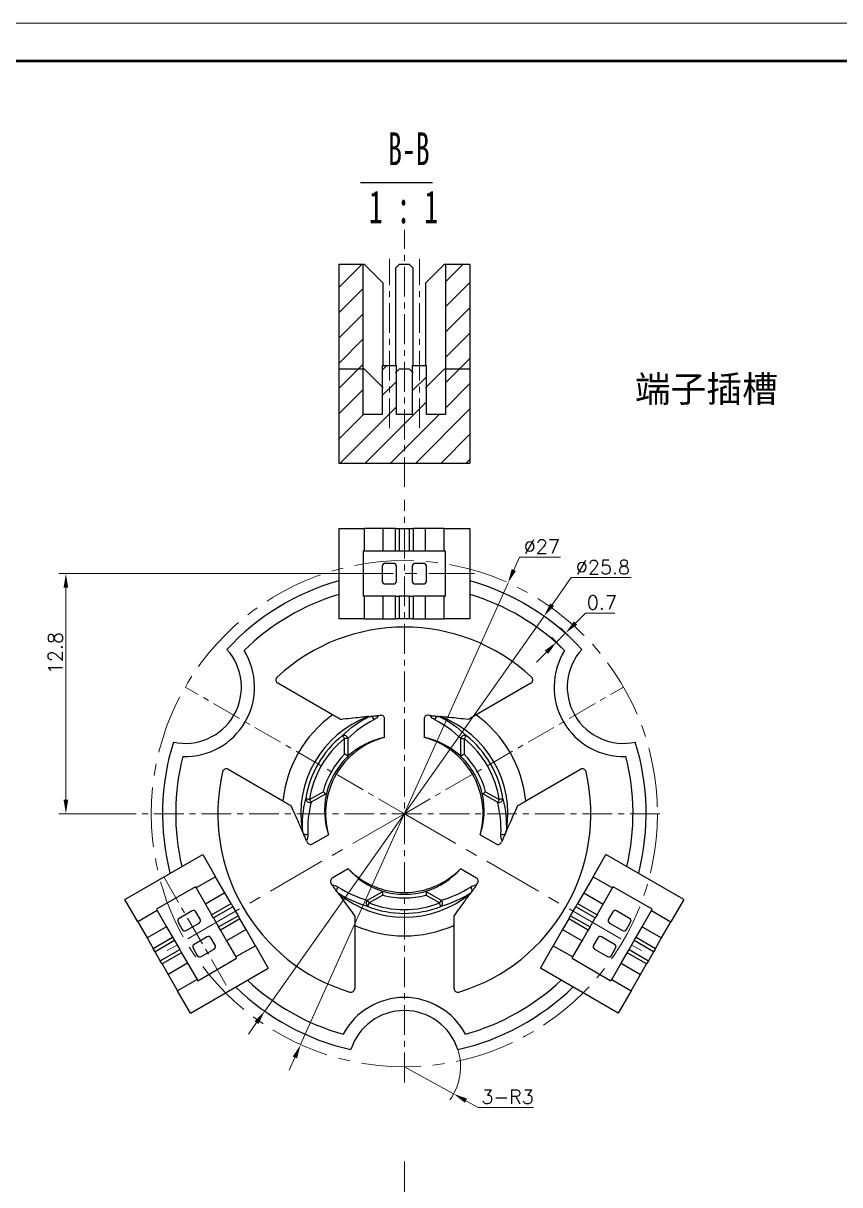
# Model space of a CAD drawing. Header units: millimetres. Extents: x 2517 to 6633, y 792 to 3241.
# Drawn here: x 3677.8 to 3721.4, y 1194 to 1255.9 of the extents above; entities that cross this region are included whole.
import ezdxf

# ---------------------------------------------------------------- set-up
doc = ezdxf.new("R2010")
doc.units = ezdxf.units.MM
doc.linetypes.add('CENTER', pattern=[50.8, 31.75, -6.35, 6.35, -6.35])
for name, color, linetype, lineweight in [('中心线', 1, 'CENTER', 9), ('填充', 3, 'Continuous', 9), ('实线', 7, 'Continuous', 25), ('尺寸标注', 2, 'Continuous', 9), ('引导线', 6, 'Continuous', 9), ('粗实线', 9, 'Continuous', 50)]:
    doc.layers.add(name, color=color, linetype=linetype, lineweight=lineweight)
doc.layers.add('图框', color=7, linetype='Continuous')
doc.styles.add('SLDTEXTSTYLE5', font='TXT', dxfattribs={"width": 0.62})
doc.styles.add('SLDTEXTSTYLE6', font='TXT', dxfattribs={"width": 0.62})
doc.styles.add('st', font='txt.shx')
doc.styles.get("Standard").update_dxf_attribs({"font": 'simfang.ttf'})
doc.dimstyles.new('st0.3', dxfattribs={"dimscale": 0.3, "dimtxt": 2.5, "dimasz": 2.5, "dimexe": 1.25, "dimexo": 0, "dimtad": 1, "dimtoh": 1, "dimdec": 3, "dimdsep": 46, "dimtxsty": 'st', "dimcen": 0, "dimclrd": 256, "dimclre": 256, "dimclrt": 256, "dimadec": 4, "dimazin": 2, "dimtfac": 1, "dimtdec": 3, "dimtmove": 0, "dimatfit": 1, "dimfxl": 0, "dimlwd": -1, "dimlwe": -1, "dimarcsym": 0})

# ---------------------------------------------------------------- blocks, each defined once
blk = doc.blocks.new('*D217')
at = {"layer": 'Defpoints', "color": 0, "ltscale": 0.1, "transparency": 16777216}
for p in [(3698.161, 1200.273), (3700.792, 1198.83)]:
    blk.add_point(p, dxfattribs=at)
at = {"layer": '尺寸标注', "ltscale": 0.1, "transparency": 16777216}
for p, q in [((3698.161, 1200.273), (3700.792, 1198.83)), ((3701.449, 1198.469), (3702.107, 1198.109)), ((3702.107, 1198.109), (3705.044, 1198.109))]:
    blk.add_line(p, q, dxfattribs=at)
blk.add_arc((3698.161, 1200.273), 3, 324.08818, 17.85846, dxfattribs=at)
blk.add_solid([(3701.509, 1198.579), (3701.389, 1198.36), (3700.792, 1198.83)], dxfattribs=at)
at = {"layer": '尺寸标注', "ltscale": 0.1, "transparency": 16777216, "insert": (3703.669, 1198.671), "char_height": 0.75, "attachment_point": 5, "style": 'st'}
blk.add_mtext('3-R3', dxfattribs=at)
blk = doc.blocks.new('SW_NOTE_1')
at = {"layer": '图框', "color": 0}
blk.add_line((-1.23, -0.86), (6.45, -0.86), dxfattribs=at)
at = {"layer": '图框', "color": 0, "char_height": 3.5, "attachment_point": 2}
for s, insert, style in [('B-B', (3.94, 4.51), 'SLDTEXTSTYLE5'), ('1 : 1', (3.37, -1.7), 'SLDTEXTSTYLE6')]:
    blk.add_mtext(s, dxfattribs=dict(at, insert=insert, style=style))
blk = doc.blocks.new('*D221')
at = {"layer": 'Defpoints', "color": 0, "ltscale": 0.1, "transparency": 16777216}
for p in [(3705.613, 1224.303), (3690.71, 1203.243)]:
    blk.add_point(p, dxfattribs=at)
at = {"layer": '尺寸标注', "ltscale": 0.1, "transparency": 16777216}
for p, q in [((3706.046, 1224.916), (3707.07, 1226.362)), ((3707.07, 1226.362), (3710.257, 1226.362)), ((3690.71, 1203.243), (3705.613, 1224.303)), ((3690.277, 1202.63), (3689.844, 1202.018))]:
    blk.add_line(p, q, dxfattribs=at)
for points in [[(3705.944, 1224.988), (3706.148, 1224.843), (3705.613, 1224.303)], [(3690.175, 1202.703), (3690.379, 1202.558), (3690.71, 1203.243)]]:
    blk.add_solid(points, dxfattribs=at)
at = {"layer": '尺寸标注', "ltscale": 0.1, "transparency": 16777216, "insert": (3708.757, 1226.925), "char_height": 0.75, "attachment_point": 5, "style": 'st'}
blk.add_mtext('∅25.8', dxfattribs=at)
blk = doc.blocks.new('*D227')
at = {"layer": 'Defpoints', "color": 0, "ltscale": 0.1, "transparency": 16777216}
for p in [(3694.391, 1226.573), (3680.104, 1213.773), (3682.747, 1213.773)]:
    blk.add_point(p, dxfattribs=at)
at = {"layer": '尺寸标注', "ltscale": 0.1, "transparency": 16777216}
for p, q in [((3694.391, 1226.573), (3679.729, 1226.573)), ((3680.104, 1225.823), (3680.104, 1214.523)), ((3682.747, 1213.773), (3679.729, 1213.773))]:
    blk.add_line(p, q, dxfattribs=at)
for points in [[(3679.979, 1225.823), (3680.229, 1225.823), (3680.104, 1226.573)], [(3679.979, 1214.523), (3680.229, 1214.523), (3680.104, 1213.773)]]:
    blk.add_solid(points, dxfattribs=at)
at = {"layer": '尺寸标注', "ltscale": 0.1, "transparency": 16777216, "insert": (3679.542, 1222.336), "char_height": 0.75, "attachment_point": 5, "rotation": 90, "style": 'st'}
blk.add_mtext('12.8', dxfattribs=at)
blk = doc.blocks.new('*D247')
at = {"layer": 'Defpoints', "color": 0, "ltscale": 0.1, "transparency": 16777216}
for p in [(3703.693, 1226.088), (3692.629, 1201.458)]:
    blk.add_point(p, dxfattribs=at)
at = {"layer": '尺寸标注', "ltscale": 0.1, "transparency": 16777216}
for p, q in [((3704.001, 1226.772), (3704.308, 1227.456)), ((3704.308, 1227.456), (3706.496, 1227.456)), ((3692.629, 1201.458), (3703.693, 1226.088)), ((3692.322, 1200.774), (3692.015, 1200.09))]:
    blk.add_line(p, q, dxfattribs=at)
for points in [[(3703.887, 1226.823), (3704.115, 1226.72), (3703.693, 1226.088)], [(3692.208, 1200.826), (3692.436, 1200.723), (3692.629, 1201.458)]]:
    blk.add_solid(points, dxfattribs=at)
at = {"layer": '尺寸标注', "ltscale": 0.1, "transparency": 16777216, "insert": (3705.496, 1228.018), "char_height": 0.75, "attachment_point": 5, "style": 'st'}
blk.add_mtext('∅27', dxfattribs=at)
blk = doc.blocks.new('*D251')
at = {"layer": 'Defpoints', "color": 0, "ltscale": 0.1, "transparency": 16777216}
for p in [(3706.766, 1223.411), (3707.206, 1222.972), (3706.711, 1222.477)]:
    blk.add_point(p, dxfattribs=at)
at = {"layer": '尺寸标注', "ltscale": 0.1, "transparency": 16777216}
for p, q in [((3707.297, 1223.941), (3707.827, 1224.472)), ((3707.827, 1224.472), (3709.389, 1224.472)), ((3706.271, 1222.916), (3706.766, 1223.411)), ((3707.206, 1222.972), (3706.501, 1223.676)), ((3706.711, 1222.477), (3706.006, 1223.181)), ((3705.741, 1222.386), (3705.211, 1221.855))]:
    blk.add_line(p, q, dxfattribs=at)
for points in [[(3707.208, 1224.03), (3707.385, 1223.853), (3706.766, 1223.411)], [(3705.653, 1222.474), (3705.829, 1222.297), (3706.271, 1222.916)]]:
    blk.add_solid(points, dxfattribs=at)
at = {"layer": '尺寸标注', "ltscale": 0.1, "transparency": 16777216, "insert": (3708.702, 1225.034), "char_height": 0.75, "attachment_point": 5, "style": 'st'}
blk.add_mtext('0.7', dxfattribs=at)

msp = doc.modelspace()

# ---------------------------------------------------------------- hatches: boundary and pattern name
at = {"layer": '填充'}
h = msp.add_hatch(dxfattribs=at)
h.set_pattern_fill('ANSI31', color=256, scale=0.3, style=0)
h.set_pattern_definition([(45, (0, -64.5326), (-0.6735192, 0.6735192), [])])
h.paths.add_polyline_path([(3695.9614, 1243.0679), (3694.6614, 1243.0679), (3694.6614, 1232.4679), (3701.6614, 1232.4679), (3701.6614, 1243.0679), (3700.3614, 1243.0679), (3700.3614, 1235.0679), (3699.3364, 1235.0679), (3699.3364, 1237.6679), (3698.5864, 1237.6679), (3698.5864, 1235.0679), (3697.7364, 1235.0679), (3697.7364, 1237.6679), (3696.9864, 1237.6679), (3696.9864, 1235.0679), (3695.9614, 1235.0679)], flags=0)

# ---------------------------------------------------------------- linework, layer by layer
at = {"color": 7, "linetype": 'Continuous', "lineweight": 25}
for p, q in [((3694.6614, 1243.0679), (3694.6614, 1232.4679)), ((3695.9614, 1243.0679), (3694.6614, 1243.0679)), ((3695.9614, 1235.0679), (3695.9614, 1243.0679)), ((3696.0364, 1243.0679), (3695.9614, 1243.0679)), ((3697.0364, 1242.0679), (3696.0364, 1243.0679)), ((3697.8864, 1243.0679), (3697.6864, 1242.8679)), ((3697.6864, 1242.8679), (3697.6864, 1237.6679)), ((3698.4364, 1243.0679), (3697.8864, 1243.0679)), ((3698.6364, 1242.8679), (3698.4364, 1243.0679)), ((3698.6364, 1237.6679), (3698.6364, 1242.8679)), ((3700.2864, 1243.0679), (3699.2864, 1242.0679)), ((3700.3614, 1243.0679), (3700.2864, 1243.0679)), ((3700.3614, 1243.0679), (3700.3614, 1235.0679)), ((3701.6614, 1243.0679), (3700.3614, 1243.0679)), ((3701.6614, 1243.0679), (3701.6614, 1232.4679)), ((3697.0364, 1237.6679), (3697.0364, 1242.0679)), ((3699.2864, 1242.0679), (3699.2864, 1237.6679)), ((3696.9864, 1237.6679), (3696.9864, 1235.0679)), ((3696.9864, 1237.6679), (3697.7364, 1237.6679)), ((3697.7364, 1235.0679), (3697.7364, 1237.6679)), ((3698.5864, 1237.6679), (3698.5864, 1235.0679)), ((3698.5864, 1237.6679), (3699.3364, 1237.6679)), ((3699.3364, 1235.0679), (3699.3364, 1237.6679)), ((3695.9614, 1237.4816), (3694.6614, 1237.4816)), ((3696.0364, 1237.4816), (3695.9614, 1237.4816)), ((3697.0364, 1236.4816), (3696.0364, 1237.4816)), ((3697.8864, 1237.4816), (3697.6864, 1237.2816)), ((3698.4364, 1237.4816), (3697.8864, 1237.4816)), ((3698.6364, 1237.2816), (3698.4364, 1237.4816)), ((3700.2864, 1237.4816), (3699.2864, 1236.4816)), ((3700.3614, 1237.4816), (3700.2864, 1237.4816)), ((3701.6614, 1237.4816), (3700.3614, 1237.4816)), ((3696.9864, 1235.0679), (3695.9614, 1235.0679)), ((3698.5864, 1235.0679), (3697.7364, 1235.0679)), ((3700.3614, 1235.0679), (3699.3364, 1235.0679)), ((3694.6614, 1232.4679), (3701.6614, 1232.4679)), ((3694.6614, 1228.973), (3694.6614, 1224.173)), ((3694.6614, 1228.973), (3696.0364, 1228.973)), ((3696.0364, 1227.773), (3696.0364, 1228.973)), ((3697.0364, 1228.973), (3696.0364, 1228.973)), ((3697.0364, 1227.773), (3697.0364, 1228.973)), ((3697.6864, 1228.973), (3697.0364, 1228.973)), ((3697.6864, 1227.773), (3697.6864, 1228.973)), ((3697.6864, 1228.973), (3697.8864, 1228.973)), ((3697.8864, 1228.973), (3697.8864, 1227.773)), ((3697.8864, 1228.973), (3698.4364, 1228.973)), ((3698.4364, 1227.773), (3698.4364, 1228.973)), ((3698.4364, 1228.973), (3698.6364, 1228.973)), ((3698.6364, 1228.973), (3698.6364, 1227.773)), ((3699.2864, 1228.973), (3698.6364, 1228.973)), ((3699.2864, 1227.773), (3699.2864, 1228.973)), ((3700.2864, 1228.973), (3699.2864, 1228.973)), ((3700.2864, 1227.773), (3700.2864, 1228.973)), ((3700.2864, 1228.973), (3701.6614, 1228.973)), ((3701.6614, 1228.973), (3701.6614, 1224.173)), ((3695.9614, 1227.773), (3695.9614, 1225.373)), ((3696.0364, 1227.773), (3695.9614, 1227.773)), ((3697.0364, 1227.773), (3696.0364, 1227.773)), ((3697.6864, 1227.773), (3697.0364, 1227.773)), ((3697.8864, 1227.773), (3697.6864, 1227.773)), ((3698.4364, 1227.773), (3697.8864, 1227.773)), ((3698.6364, 1227.773), (3698.4364, 1227.773)), ((3699.2864, 1227.773), (3698.6364, 1227.773)), ((3700.2864, 1227.773), (3699.2864, 1227.773)), ((3700.3614, 1227.773), (3700.2864, 1227.773)), ((3700.3614, 1225.373), (3700.3614, 1227.773)), ((3697.5864, 1227.123), (3697.1364, 1227.123)), ((3699.1864, 1227.123), (3698.7364, 1227.123)), ((3696.9864, 1226.973), (3696.9864, 1226.173)), ((3697.7364, 1226.173), (3697.7364, 1226.973)), ((3698.5864, 1226.973), (3698.5864, 1226.173)), ((3699.3364, 1226.173), (3699.3364, 1226.973)), ((3697.1364, 1226.023), (3697.5864, 1226.023)), ((3698.7364, 1226.023), (3699.1864, 1226.023)), ((3696.0364, 1225.373), (3695.9614, 1225.373)), ((3696.0364, 1224.173), (3696.0364, 1225.373)), ((3697.0364, 1225.373), (3696.0364, 1225.373)), ((3697.0364, 1224.173), (3697.0364, 1225.373)), ((3697.6864, 1225.373), (3697.0364, 1225.373)), ((3697.6864, 1224.173), (3697.6864, 1225.373)), ((3697.6864, 1225.373), (3697.8864, 1225.373)), ((3697.8864, 1225.373), (3697.8864, 1224.173)), ((3698.4364, 1225.373), (3697.8864, 1225.373)), ((3698.4364, 1224.173), (3698.4364, 1225.373)), ((3698.4364, 1225.373), (3698.6364, 1225.373)), ((3698.6364, 1225.373), (3698.6364, 1224.173)), ((3699.2864, 1225.373), (3698.6364, 1225.373)), ((3699.2864, 1224.173), (3699.2864, 1225.373)), ((3700.2864, 1225.373), (3699.2864, 1225.373)), ((3700.2864, 1224.173), (3700.2864, 1225.373)), ((3700.3614, 1225.373), (3700.2864, 1225.373)), ((3696.0364, 1224.173), (3694.6614, 1224.173)), ((3696.0364, 1224.173), (3697.0364, 1224.173)), ((3697.0364, 1224.173), (3697.6864, 1224.173)), ((3697.8864, 1224.173), (3697.6864, 1224.173)), ((3698.4364, 1224.173), (3697.8864, 1224.173)), ((3698.6364, 1224.173), (3698.4364, 1224.173)), ((3698.6364, 1224.173), (3699.2864, 1224.173)), ((3699.2864, 1224.173), (3700.2864, 1224.173)), ((3701.6614, 1224.173), (3700.2864, 1224.173)), ((3694.3293, 1219.0454), (3691.4115, 1220.73)), ((3704.9114, 1220.73), (3701.9936, 1219.0454)), ((3696.8004, 1219.0102), (3696.8905, 1219.0197)), ((3699.5224, 1219.0102), (3699.4323, 1219.0197)), ((3697.1114, 1217.8396), (3697.1114, 1218.8208)), ((3699.2114, 1218.8208), (3699.2114, 1217.8396)), ((3694.9752, 1216.9428), (3694.9752, 1217.7762)), ((3695.1485, 1217.7762), (3694.9752, 1217.7762)), ((3695.1485, 1217.7762), (3695.1485, 1216.8705)), ((3701.1744, 1217.7762), (3701.3476, 1217.7762)), ((3701.1744, 1216.8705), (3701.1744, 1217.7762)), ((3701.3476, 1217.7762), (3701.3476, 1216.9428)), ((3688.7615, 1216.1401), (3691.6793, 1214.4555)), ((3704.6436, 1214.4555), (3707.5614, 1216.1401)), ((3693.1014, 1214.5307), (3693.8232, 1214.9474)), ((3693.9725, 1214.8336), (3693.1881, 1214.3807)), ((3703.1348, 1214.3807), (3702.3504, 1214.8336)), ((3702.4996, 1214.9474), (3703.2214, 1214.5307)), ((3692.9454, 1212.333), (3692.9822, 1212.2503)), ((3693.2649, 1212.1584), (3694.1146, 1212.649)), ((3702.2082, 1212.649), (3703.058, 1212.1584)), ((3703.3775, 1212.333), (3703.3407, 1212.2503)), ((3683.2479, 1209.2041), (3687.4048, 1211.6041)), ((3687.4048, 1211.6041), (3688.0923, 1210.4133)), ((3708.2306, 1210.4133), (3708.9181, 1211.6041)), ((3713.075, 1209.2041), (3708.9181, 1211.6041)), ((3688.0923, 1210.4133), (3687.053, 1209.8133)), ((3688.5923, 1209.5473), (3688.0923, 1210.4133)), ((3695.1646, 1210.8304), (3694.3149, 1210.3398)), ((3702.008, 1210.3398), (3701.1582, 1210.8304)), ((3708.2306, 1210.4133), (3707.7306, 1209.5473)), ((3708.2306, 1210.4133), (3709.2698, 1209.8133)), ((3687.0155, 1209.8783), (3684.9371, 1208.6783)), ((3687.0155, 1209.8783), (3687.053, 1209.8133)), ((3687.053, 1209.8133), (3687.553, 1208.9473)), ((3694.3063, 1209.9757), (3694.2531, 1210.049)), ((3702.0165, 1209.9757), (3702.0698, 1210.049)), ((3708.7698, 1208.9473), (3709.2698, 1209.8133)), ((3709.2698, 1209.8133), (3709.3073, 1209.8783)), ((3711.3858, 1208.6783), (3709.3073, 1209.8783)), ((3683.9354, 1208.0133), (3683.2479, 1209.2041)), ((3688.5923, 1209.5473), (3687.553, 1208.9473)), ((3688.9173, 1208.9844), (3688.5923, 1209.5473)), ((3696.201, 1209.1621), (3696.9854, 1209.6149)), ((3697.0094, 1209.4288), (3696.2876, 1209.0121)), ((3700.0352, 1209.0121), (3699.3135, 1209.4288)), ((3699.3374, 1209.6149), (3700.1218, 1209.1621)), ((3707.7306, 1209.5473), (3707.4056, 1208.9844)), ((3707.7306, 1209.5473), (3708.7698, 1208.9473)), ((3713.075, 1209.2041), (3712.3875, 1208.0133)), ((3684.9746, 1208.6133), (3683.9354, 1208.0133)), ((3684.9371, 1208.6783), (3684.9746, 1208.6133)), ((3684.9746, 1208.6133), (3685.4746, 1207.7473)), ((3686.8352, 1208.5906), (3686.1424, 1208.1906)), ((3687.2651, 1208.146), (3687.0401, 1208.5357)), ((3687.553, 1208.9473), (3687.878, 1208.3844)), ((3687.878, 1208.3844), (3688.9173, 1208.9844)), ((3689.0173, 1208.8112), (3687.978, 1208.2112)), ((3688.9173, 1208.9844), (3689.0173, 1208.8112)), ((3689.0173, 1208.8112), (3689.2923, 1208.3348)), ((3707.0306, 1208.3348), (3707.3056, 1208.8112)), ((3707.3056, 1208.8112), (3707.4056, 1208.9844)), ((3708.3448, 1208.2112), (3707.3056, 1208.8112)), ((3707.4056, 1208.9844), (3708.4448, 1208.3844)), ((3708.4448, 1208.3844), (3708.7698, 1208.9473)), ((3709.2828, 1208.5357), (3709.0578, 1208.146)), ((3710.1805, 1208.1906), (3709.4877, 1208.5906)), ((3710.8483, 1207.7473), (3711.3483, 1208.6133)), ((3711.3483, 1208.6133), (3711.3858, 1208.6783)), ((3711.3483, 1208.6133), (3712.3875, 1208.0133)), ((3683.9354, 1208.0133), (3684.4354, 1207.1473)), ((3686.0875, 1207.9857), (3686.3125, 1207.596)), ((3686.5174, 1207.5411), (3687.2102, 1207.9411)), ((3687.978, 1208.2112), (3687.878, 1208.3844)), ((3687.978, 1208.2112), (3688.253, 1207.7348)), ((3688.253, 1207.7348), (3689.2923, 1208.3348)), ((3689.3923, 1208.1616), (3688.353, 1207.5616)), ((3689.2923, 1208.3348), (3689.3923, 1208.1616)), ((3689.7173, 1207.5987), (3689.3923, 1208.1616)), ((3706.9306, 1208.1616), (3706.6056, 1207.5987)), ((3706.9306, 1208.1616), (3707.0306, 1208.3348)), ((3707.9698, 1207.5616), (3706.9306, 1208.1616)), ((3707.0306, 1208.3348), (3708.0698, 1207.7348)), ((3708.0698, 1207.7348), (3708.3448, 1208.2112)), ((3708.4448, 1208.3844), (3708.3448, 1208.2112)), ((3709.1127, 1207.9411), (3709.8055, 1207.5411)), ((3710.0104, 1207.596), (3710.2354, 1207.9857)), ((3711.8875, 1207.1473), (3712.3875, 1208.0133)), ((3685.4746, 1207.7473), (3684.4354, 1207.1473)), ((3685.4746, 1207.7473), (3685.7996, 1207.1844)), ((3688.353, 1207.5616), (3688.253, 1207.7348)), ((3688.353, 1207.5616), (3688.678, 1206.9987)), ((3689.7173, 1207.5987), (3688.678, 1206.9987)), ((3690.2173, 1206.7327), (3689.7173, 1207.5987)), ((3695.5114, 1207.8181), (3695.5114, 1204.4488)), ((3700.8114, 1204.4488), (3700.8114, 1207.8181)), ((3706.6056, 1207.5987), (3706.1056, 1206.7327)), ((3706.6056, 1207.5987), (3707.6448, 1206.9987)), ((3707.6448, 1206.9987), (3707.9698, 1207.5616)), ((3708.0698, 1207.7348), (3707.9698, 1207.5616)), ((3710.5233, 1207.1844), (3710.8483, 1207.7473)), ((3710.8483, 1207.7473), (3711.8875, 1207.1473)), ((3684.4354, 1207.1473), (3684.7604, 1206.5844)), ((3684.7604, 1206.5844), (3685.7996, 1207.1844)), ((3685.8996, 1207.0112), (3684.8604, 1206.4112)), ((3685.7996, 1207.1844), (3685.8996, 1207.0112)), ((3685.8996, 1207.0112), (3686.1746, 1206.5348)), ((3686.8875, 1206.6), (3687.1125, 1206.2103)), ((3687.6352, 1207.2049), (3686.9424, 1206.8049)), ((3688.0651, 1206.7603), (3687.8401, 1207.15)), ((3688.678, 1206.9987), (3689.178, 1206.1327)), ((3690.2173, 1206.7327), (3689.178, 1206.1327)), ((3690.2173, 1206.7327), (3690.9048, 1205.5419)), ((3705.4181, 1205.5419), (3706.1056, 1206.7327)), ((3706.1056, 1206.7327), (3707.1448, 1206.1327)), ((3707.1448, 1206.1327), (3707.6448, 1206.9987)), ((3708.4828, 1207.15), (3708.2578, 1206.7603)), ((3709.3805, 1206.8049), (3708.6877, 1207.2049)), ((3709.2104, 1206.2103), (3709.4354, 1206.6)), ((3710.1483, 1206.5348), (3710.4233, 1207.0112)), ((3710.4233, 1207.0112), (3710.5233, 1207.1844)), ((3711.4625, 1206.4112), (3710.4233, 1207.0112)), ((3710.5233, 1207.1844), (3711.5625, 1206.5844)), ((3711.5625, 1206.5844), (3711.8875, 1207.1473)), ((3684.8604, 1206.4112), (3684.7604, 1206.5844)), ((3685.1354, 1205.9348), (3684.8604, 1206.4112)), ((3685.1354, 1205.9348), (3686.1746, 1206.5348)), ((3686.2746, 1206.3616), (3685.2354, 1205.7616)), ((3686.1746, 1206.5348), (3686.2746, 1206.3616)), ((3686.2746, 1206.3616), (3686.5996, 1205.7987)), ((3687.1371, 1204.8677), (3689.2155, 1206.0677)), ((3687.3174, 1206.1554), (3688.0102, 1206.5554)), ((3689.178, 1206.1327), (3689.2155, 1206.0677)), ((3707.1073, 1206.0677), (3707.1448, 1206.1327)), ((3707.1073, 1206.0677), (3709.1858, 1204.8677)), ((3708.3127, 1206.5554), (3709.0055, 1206.1554)), ((3709.7233, 1205.7987), (3710.0483, 1206.3616)), ((3710.0483, 1206.3616), (3710.1483, 1206.5348)), ((3711.0875, 1205.7616), (3710.0483, 1206.3616)), ((3710.1483, 1206.5348), (3711.1875, 1205.9348)), ((3711.4625, 1206.4112), (3711.1875, 1205.9348)), ((3711.5625, 1206.5844), (3711.4625, 1206.4112)), ((3685.2354, 1205.7616), (3685.1354, 1205.9348)), ((3685.2354, 1205.7616), (3685.5604, 1205.1987)), ((3686.5996, 1205.7987), (3685.5604, 1205.1987)), ((3686.5996, 1205.7987), (3687.0996, 1204.9327)), ((3686.7479, 1203.1419), (3690.9048, 1205.5419)), ((3709.575, 1203.1419), (3705.4181, 1205.5419)), ((3709.2233, 1204.9327), (3709.7233, 1205.7987)), ((3709.7233, 1205.7987), (3710.7625, 1205.1987)), ((3710.7625, 1205.1987), (3711.0875, 1205.7616)), ((3711.1875, 1205.9348), (3711.0875, 1205.7616)), ((3685.5604, 1205.1987), (3686.0604, 1204.3327)), ((3687.0996, 1204.9327), (3686.0604, 1204.3327)), ((3687.0996, 1204.9327), (3687.1371, 1204.8677)), ((3709.1858, 1204.8677), (3709.2233, 1204.9327)), ((3709.2233, 1204.9327), (3710.2625, 1204.3327)), ((3710.2625, 1204.3327), (3710.7625, 1205.1987)), ((3686.7479, 1203.1419), (3686.0604, 1204.3327)), ((3710.2625, 1204.3327), (3709.575, 1203.1419))]:
    msp.add_line(p, q, dxfattribs=at)
at = {"color": 7, "linetype": 'Continuous', "lineweight": 25, "flags": 128}
for points in [[(3694.9752, 1217.7762), (3694.9523, 1217.8051), (3694.9301, 1217.833), (3694.9094, 1217.8589), (3694.891, 1217.882), (3694.8755, 1217.9015), (3694.8635, 1217.9167), (3694.8552, 1217.927), (3694.8512, 1217.9321)], [(3701.4717, 1217.9321), (3701.4676, 1217.927), (3701.4594, 1217.9167), (3701.4474, 1217.9015), (3701.4319, 1217.882), (3701.4135, 1217.8589), (3701.3928, 1217.833), (3701.3706, 1217.8051), (3701.3476, 1217.7762)], [(3693.1014, 1214.5307), (3693.0649, 1214.5362), (3693.0297, 1214.5415), (3692.9969, 1214.5464), (3692.9677, 1214.5507), (3692.9431, 1214.5544), (3692.9239, 1214.5573), (3692.9109, 1214.5592), (3692.9044, 1214.5602)], [(3693.1014, 1214.5307), (3693.1145, 1214.5081), (3693.1273, 1214.4859), (3693.1397, 1214.4644), (3693.1514, 1214.4441), (3693.1623, 1214.4253), (3693.1722, 1214.4082), (3693.1808, 1214.3933), (3693.1881, 1214.3807)], [(3703.2214, 1214.5307), (3703.2084, 1214.5081), (3703.1956, 1214.4859), (3703.1832, 1214.4644), (3703.1714, 1214.4441), (3703.1606, 1214.4253), (3703.1507, 1214.4082), (3703.1421, 1214.3933), (3703.1348, 1214.3807)], [(3703.4185, 1214.5602), (3703.412, 1214.5592), (3703.3989, 1214.5573), (3703.3798, 1214.5544), (3703.3552, 1214.5507), (3703.326, 1214.5464), (3703.2932, 1214.5415), (3703.2579, 1214.5362), (3703.2214, 1214.5307)], [(3696.2876, 1209.0121), (3696.2746, 1209.0347), (3696.2618, 1209.0569), (3696.2494, 1209.0783), (3696.2376, 1209.0987), (3696.2268, 1209.1175), (3696.2169, 1209.1345), (3696.2083, 1209.1495), (3696.201, 1209.1621)], [(3700.1218, 1209.1621), (3700.1146, 1209.1495), (3700.1059, 1209.1345), (3700.0961, 1209.1175), (3700.0852, 1209.0987), (3700.0735, 1209.0783), (3700.0611, 1209.0569), (3700.0483, 1209.0347), (3700.0352, 1209.0121)], [(3696.2147, 1208.8266), (3696.2171, 1208.8328), (3696.2219, 1208.845), (3696.229, 1208.8631), (3696.2381, 1208.8862), (3696.2489, 1208.9137), (3696.2611, 1208.9445), (3696.2741, 1208.9777), (3696.2876, 1209.0121)], [(3700.1082, 1208.8266), (3700.1058, 1208.8328), (3700.101, 1208.845), (3700.0939, 1208.8631), (3700.0848, 1208.8862), (3700.074, 1208.9137), (3700.0618, 1208.9445), (3700.0488, 1208.9777), (3700.0352, 1209.0121)]]:
    msp.add_lwpolyline(points, dxfattribs=at)
at = {"color": 7, "linetype": 'Continuous', "lineweight": 25}
for centre, radius, start, end in [((3697.1364, 1226.973), 0.15, 90, 180), ((3697.5864, 1226.973), 0.15, 0, 90), ((3698.7364, 1226.973), 0.15, 90, 180), ((3699.1864, 1226.973), 0.15, 0, 90), ((3698.1614, 1213.773), 12.9, 105.7427, 137.211499), ((3697.1364, 1226.173), 0.15, 180, 270), ((3697.5864, 1226.173), 0.15, 270, 0), ((3698.7364, 1226.173), 0.15, 180, 270), ((3699.1864, 1226.173), 0.15, 270, 0), ((3698.1614, 1213.773), 12.9, 42.788501, 74.2573), ((3698.1614, 1213.773), 12.2, 106.671572, 134.487071), ((3698.1614, 1213.773), 12.2, 45.512929, 73.328428), ((3698.1614, 1213.773), 9.95, 46.996165, 133.003835), ((3686.4701, 1220.523), 3, 257.858463, 42.141537), ((3686.4701, 1220.523), 3.7, 268.129855, 31.870145), ((3709.8528, 1220.523), 3.7, 148.129855, 271.870145), ((3709.8528, 1220.523), 3, 137.858463, 282.141537), ((3691.5115, 1220.9032), 0.2, 133.003835, 240), ((3704.8114, 1220.9032), 0.2, 300, 46.996165), ((3698.1614, 1213.773), 6.518, 126.010489, 173.989511), ((3696.9114, 1218.8208), 0.2, 0, 96), ((3699.4114, 1218.8208), 0.2, 84, 180), ((3698.1614, 1213.773), 6.518, 6.010489, 53.989511), ((3698.1614, 1213.773), 5.5216, 110.287383, 189.712617), ((3696.3112, 1218.7551), 0.2259, 6.839183, 69.72608), ((3700.0117, 1218.7551), 0.2259, 110.27392, 173.160817), ((3698.1614, 1213.773), 5.5216, 350.287383, 69.712617), ((3698.1614, 1213.773), 5.3157, 128.516546, 171.483454), ((3698.1614, 1213.773), 5.1164, 128.516546, 171.483454), ((3698.1614, 1213.773), 4.2, 104.477512, 195.522488), ((3694.9381, 1217.7366), 0.214, 10.67497, 113.97669), ((3698.1614, 1213.773), 4.2, 344.477512, 75.522488), ((3701.3848, 1217.7366), 0.214, 66.02331, 169.32503), ((3698.1614, 1213.773), 5.1164, 8.516546, 51.483454), ((3698.1614, 1213.773), 5.3157, 8.516546, 51.483454), ((3698.1614, 1213.773), 12.9, 162.788501, 194.2573), ((3698.1614, 1213.773), 12.9, 345.7427, 17.211499), ((3698.1614, 1213.773), 12.2, 165.512929, 193.328428), ((3698.1614, 1213.773), 4.4944, 135.147999, 164.852001), ((3698.1614, 1213.773), 4.2944, 133.545082, 166.454918), ((3698.1614, 1213.773), 4.2944, 13.545082, 46.454918), ((3698.1614, 1213.773), 4.4944, 15.147999, 44.852001), ((3698.1614, 1213.773), 12.2, 346.671572, 14.487071), ((3698.1614, 1213.773), 9.95, 166.996165, 253.003835), ((3688.6615, 1215.9669), 0.2, 60, 166.996165), ((3698.1614, 1213.773), 9.95, 286.996165, 13.003835), ((3707.6614, 1215.9669), 0.2, 13.003835, 120), ((3693.1172, 1214.5827), 0.214, 186.023078, 289.325181), ((3703.2057, 1214.5827), 0.214, 250.674819, 353.976922), ((3692.9217, 1212.8843), 0.2259, 230.273815, 293.160928), ((3693.1649, 1212.3316), 0.2, 204, 300), ((3703.158, 1212.3316), 0.2, 240, 336), ((3703.4012, 1212.8843), 0.2259, 246.839072, 309.726185), ((3694.4149, 1210.1666), 0.2, 120, 216), ((3698.1614, 1213.773), 4.2, 224.477512, 315.522488), ((3701.908, 1210.1666), 0.2, 324, 60), ((3694.7719, 1209.6796), 0.2259, 126.839139, 189.726112), ((3701.551, 1209.6796), 0.2259, 350.273888, 53.160861), ((3698.1614, 1213.773), 5.5216, 230.287383, 309.712617), ((3696.3405, 1208.9997), 0.214, 130.6748, 233.976938), ((3698.1614, 1213.773), 4.2944, 253.545082, 286.454918), ((3698.1614, 1213.773), 4.4944, 255.147999, 284.852001), ((3699.9823, 1208.9997), 0.214, 306.023062, 49.3252), ((3686.9102, 1208.4607), 0.15, 30, 120), ((3698.1614, 1213.773), 5.3157, 248.516546, 291.483454), ((3698.1614, 1213.773), 5.1164, 248.516546, 291.483454), ((3709.4127, 1208.4607), 0.15, 60, 150), ((3686.2174, 1208.0607), 0.15, 120, 210), ((3687.1352, 1208.071), 0.15, 300, 30), ((3709.1877, 1208.071), 0.15, 150, 240), ((3710.1055, 1208.0607), 0.15, 330, 60), ((3686.4424, 1207.671), 0.15, 210, 300), ((3687.7102, 1207.075), 0.15, 30, 120), ((3698.1614, 1213.773), 6.518, 246.010489, 293.989511), ((3708.6127, 1207.075), 0.15, 60, 150), ((3709.8805, 1207.671), 0.15, 240, 330), ((3687.0174, 1206.675), 0.15, 120, 210), ((3687.9352, 1206.6853), 0.15, 300, 30), ((3708.3877, 1206.6853), 0.15, 150, 240), ((3709.3055, 1206.675), 0.15, 330, 60), ((3687.2424, 1206.2853), 0.15, 210, 300), ((3709.0805, 1206.2853), 0.15, 240, 330), ((3698.1614, 1213.773), 12.2, 226.671572, 254.487071), ((3698.1614, 1213.773), 12.2, 285.512929, 313.328428), ((3698.1614, 1213.773), 12.9, 225.7427, 257.211499), ((3695.3114, 1204.4488), 0.2, 253.003835, 0), ((3701.0114, 1204.4488), 0.2, 180, 286.996165), ((3698.1614, 1213.773), 12.9, 282.788501, 314.2573), ((3698.1614, 1200.273), 3.7, 28.129855, 151.870145), ((3698.1614, 1200.273), 3, 17.858463, 162.141537)]:
    msp.add_arc(centre, radius, start, end, dxfattribs=at)
for centre, major_axis, ratio, start_param, end_param in [((3699.1832, 1213.773), (5.7154, 0), 0.9889182, 2.0524508, 2.3545404), ((3697.1397, 1213.773), (5.7154, 0), 0.9889182, 0.7870523, 1.0891418), ((3697.9557, 1213.773), (4.1582, 0), 0.9987748, 1.7752422, 2.2942907), ((3698.3672, 1213.773), (4.1582, 0), 0.9987748, 0.8473019, 1.3663504), ((3698.0586, 1213.9512), (-2.0791, 3.6011), 0.9987748, 0.8473019, 1.3663504), ((3698.2643, 1213.9512), (2.0791, 3.6011), 0.9987748, 4.9168349, 5.4358834), ((3698.6723, 1212.8882), (-2.8577, 4.9497), 0.9889182, 0.7870523, 1.0891418), ((3697.6506, 1212.8882), (2.8577, 4.9497), 0.9889182, 5.1940435, 5.496133), ((3698.2643, 1213.5948), (-2.0791, 3.6011), 0.9987748, 1.7752422, 2.2942907), ((3698.0586, 1213.5948), (2.0791, 3.6011), 0.9987748, 3.9888946, 4.5079431), ((3697.6506, 1214.6578), (-2.8577, 4.9497), 0.9889182, 2.0524508, 2.3545404), ((3698.6723, 1214.6578), (2.8577, 4.9497), 0.9889182, 3.9286449, 4.2307345)]:
    msp.add_ellipse(centre, major_axis=major_axis, ratio=ratio, start_param=start_param, end_param=end_param, dxfattribs=at)
for points, knots in [([(3694.7614, 1218.7959), (3694.6933, 1218.8353), (3694.623, 1218.8759), (3694.4785, 1218.9593), (3694.4034, 1219.0027), (3694.3293, 1219.0454)], [0, 0, 0, 0, 0.5, 0.5, 1, 1, 1, 1]), ([(3696.3895, 1218.9671), (3696.4735, 1218.9759), (3696.5471, 1218.9836), (3696.686, 1218.9982), (3696.7502, 1219.005), (3696.8004, 1219.0102)], [0, 0, 0, 0, 0.5, 0.5, 1, 1, 1, 1]), ([(3699.5224, 1219.0102), (3699.5729, 1219.0049), (3699.6361, 1218.9983), (3699.7751, 1218.9837), (3699.8496, 1218.9759), (3699.9334, 1218.9671)], [0, 0, 0, 0, 0.5, 0.5, 1, 1, 1, 1]), ([(3696.2469, 1218.9521), (3696.2408, 1218.9514), (3696.2347, 1218.9508), (3696.2287, 1218.9502), (3696.2287, 1218.9502), (3696.2287, 1218.9502), (3696.2287, 1218.9502), (3696.2116, 1218.9484), (3696.1683, 1218.9438), (3696.0539, 1218.9318), (3695.8115, 1218.9063), (3695.4256, 1218.8657), (3695.0299, 1218.8242), (3694.8057, 1218.8006), (3694.7614, 1218.7959)], [-0.0228919, -0.0228919, -0.0228919, -0.0228919, 0, 0, 0, 0, 0, 0, 0.064279, 0.163308, 0.2628046, 0.5904959, 0.91918, 1, 1, 1, 1]), ([(3696.2646, 1218.9539), (3696.2664, 1218.9541), (3696.2688, 1218.9544), (3696.2719, 1218.9547), (3696.2751, 1218.955), (3696.2791, 1218.9554), (3696.2837, 1218.9559), (3696.2879, 1218.9564), (3696.2926, 1218.9569), (3696.2975, 1218.9574), (3696.3034, 1218.958), (3696.3096, 1218.9587), (3696.3156, 1218.9593), (3696.3261, 1218.9604), (3696.3363, 1218.9615), (3696.346, 1218.9625), (3696.3613, 1218.9641), (3696.3757, 1218.9656), (3696.3895, 1218.9671)], [0, 0, 0, 0, 0.00001678853, 0.00001678853, 0.00001678853, 0.00003385531, 0.00003385531, 0.00003385531, 0.00004908839, 0.00004908839, 0.00004908839, 0.00006741658, 0.00006741658, 0.00006741658, 0.0000991218, 0.0000991218, 0.0000991218, 0.00014899221, 0.00014899221, 0.00014899221, 0.00014899221]), ([(3699.9334, 1218.9671), (3699.9469, 1218.9656), (3699.9611, 1218.9641), (3699.9761, 1218.9626), (3699.9847, 1218.9617), (3699.9936, 1218.9607), (3700.0028, 1218.9598), (3700.009, 1218.9591), (3700.0154, 1218.9584), (3700.0216, 1218.9578), (3700.0263, 1218.9573), (3700.031, 1218.9568), (3700.0353, 1218.9563), (3700.0396, 1218.9559), (3700.0435, 1218.9555), (3700.0467, 1218.9551), (3700.0507, 1218.9547), (3700.0538, 1218.9544), (3700.0562, 1218.9541), (3700.057, 1218.9541), (3700.0577, 1218.954), (3700.0583, 1218.9539)], [0, 0, 0, 0, 0.00004878301, 0.00004878301, 0.00004878301, 0.00007663071, 0.00007663071, 0.00007663071, 0.00009554577, 0.00009554577, 0.00009554577, 0.00011004915, 0.00011004915, 0.00011004915, 0.0001246182, 0.0001246182, 0.0001246182, 0.00014250014, 0.00014250014, 0.00014250014, 0.00014830304, 0.00014830304, 0.00014830304, 0.00014830304]), ([(3701.5614, 1218.7959), (3701.3884, 1218.8141), (3701.0425, 1218.8505), (3700.6181, 1218.8951), (3700.3232, 1218.9261), (3700.1597, 1218.9433), (3700.1111, 1218.9484), (3700.0942, 1218.9502)], [0, 0, 0, 0, 0.3178066, 0.6352491, 0.8174244, 0.9363306, 1, 1, 1, 1]), ([(3701.12, 1216.8858), (3701.1292, 1216.8776), (3701.1391, 1216.8715), (3701.149, 1216.8689), (3701.1574, 1216.8667), (3701.1661, 1216.867), (3701.1744, 1216.8705)], [0, 0, 0, 0, 0.00006050247, 0.00006050247, 0.00006050247, 0.00011136818, 0.00011136818, 0.00011136818, 0.00011136818]), ([(3693.9864, 1214.7788), (3693.9889, 1214.7909), (3693.9892, 1214.8024), (3693.9865, 1214.8124), (3693.9842, 1214.8208), (3693.9796, 1214.8282), (3693.9725, 1214.8336)], [0, 0, 0, 0, 0.00006050247, 0.00006050247, 0.00006050247, 0.00011136818, 0.00011136818, 0.00011136818, 0.00011136818]), ([(3692.1114, 1214.206), (3692.1822, 1214.047), (3692.3237, 1213.7293), (3692.4973, 1213.3395), (3692.6178, 1213.0686), (3692.6847, 1212.9185), (3692.7045, 1212.8739), (3692.7114, 1212.8585)], [0, 0, 0, 0, 0.3178953, 0.6354264, 0.8176539, 0.9365941, 1, 1, 1, 1]), ([(3703.6115, 1212.8585), (3703.6184, 1212.874), (3703.6359, 1212.9134), (3703.6829, 1213.0189), (3703.7808, 1213.2387), (3703.9399, 1213.5961), (3704.1008, 1213.9576), (3704.1933, 1214.1653), (3704.2114, 1214.206)], [0, 0, 0, 0, 0.0640326, 0.1619746, 0.262624, 0.5868213, 0.9191354, 1, 1, 1, 1]), ([(3692.7773, 1212.7105), (3692.7717, 1212.723), (3692.7659, 1212.736), (3692.7598, 1212.7498), (3692.7563, 1212.7576), (3692.7526, 1212.7658), (3692.7489, 1212.7742), (3692.7464, 1212.7799), (3692.7437, 1212.7858), (3692.7412, 1212.7915), (3692.7393, 1212.7959), (3692.7373, 1212.8002), (3692.7356, 1212.8041), (3692.7339, 1212.8081), (3692.7323, 1212.8116), (3692.7309, 1212.8146), (3692.7293, 1212.8183), (3692.728, 1212.8211), (3692.7271, 1212.8233), (3692.7267, 1212.824), (3692.7264, 1212.8247), (3692.7262, 1212.8253)], [0, 0, 0, 0, 0.00004878301, 0.00004878301, 0.00004878301, 0.00007663071, 0.00007663071, 0.00007663071, 0.00009554577, 0.00009554577, 0.00009554577, 0.00011004915, 0.00011004915, 0.00011004915, 0.0001246182, 0.0001246182, 0.0001246182, 0.00014250014, 0.00014250014, 0.00014250014, 0.00014830304, 0.00014830304, 0.00014830304, 0.00014830304]), ([(3703.5967, 1212.8253), (3703.5959, 1212.8236), (3703.595, 1212.8214), (3703.5937, 1212.8185), (3703.5924, 1212.8156), (3703.5908, 1212.812), (3703.5889, 1212.8077), (3703.5872, 1212.8039), (3703.5852, 1212.7995), (3703.5832, 1212.795), (3703.5808, 1212.7896), (3703.5783, 1212.7839), (3703.5758, 1212.7784), (3703.5715, 1212.7688), (3703.5674, 1212.7594), (3703.5634, 1212.7505), (3703.5571, 1212.7364), (3703.5512, 1212.7232), (3703.5456, 1212.7105)], [0, 0, 0, 0, 0.00001678853, 0.00001678853, 0.00001678853, 0.00003385531, 0.00003385531, 0.00003385531, 0.00004908839, 0.00004908839, 0.00004908839, 0.00006741658, 0.00006741658, 0.00006741658, 0.0000991218, 0.0000991218, 0.0000991218, 0.00014899221, 0.00014899221, 0.00014899221, 0.00014899221]), ([(3692.9454, 1212.333), (3692.9247, 1212.3793), (3692.8989, 1212.4374), (3692.842, 1212.5651), (3692.8116, 1212.6335), (3692.7773, 1212.7105)], [0, 0, 0, 0, 0.5, 0.5, 1, 1, 1, 1]), ([(3703.5456, 1212.7105), (3703.5112, 1212.6333), (3703.4811, 1212.5658), (3703.4243, 1212.4382), (3703.3981, 1212.3792), (3703.3775, 1212.333)], [0, 0, 0, 0, 0.5, 0.5, 1, 1, 1, 1]), ([(3694.5492, 1209.6414), (3694.4996, 1209.7098), (3694.4561, 1209.7696), (3694.374, 1209.8826), (3694.3361, 1209.9348), (3694.3063, 1209.9757)], [0, 0, 0, 0, 0.5, 0.5, 1, 1, 1, 1]), ([(3702.0165, 1209.9757), (3701.9867, 1209.9347), (3701.9494, 1209.8832), (3701.8672, 1209.7702), (3701.8232, 1209.7096), (3701.7737, 1209.6414)], [0, 0, 0, 0, 0.5, 0.5, 1, 1, 1, 1]), ([(3694.6231, 1209.5398), (3694.622, 1209.5413), (3694.6206, 1209.5432), (3694.6187, 1209.5458), (3694.6169, 1209.5483), (3694.6145, 1209.5516), (3694.6118, 1209.5554), (3694.6093, 1209.5587), (3694.6065, 1209.5626), (3694.6036, 1209.5666), (3694.6001, 1209.5714), (3694.5964, 1209.5764), (3694.5929, 1209.5813), (3694.5867, 1209.5898), (3694.5807, 1209.5981), (3694.5749, 1209.606), (3694.5659, 1209.6185), (3694.5574, 1209.6302), (3694.5492, 1209.6414)], [0, 0, 0, 0, 0.00001678853, 0.00001678853, 0.00001678853, 0.00003385531, 0.00003385531, 0.00003385531, 0.00004908839, 0.00004908839, 0.00004908839, 0.00006741658, 0.00006741658, 0.00006741658, 0.0000991218, 0.0000991218, 0.0000991218, 0.00014899221, 0.00014899221, 0.00014899221, 0.00014899221]), ([(3694.6335, 1209.5255), (3694.6542, 1209.4969), (3694.6797, 1209.4619), (3694.7476, 1209.3683), (3694.8891, 1209.1736), (3695.119, 1208.8571), (3695.3516, 1208.537), (3695.4853, 1208.3531), (3695.5114, 1208.317)], [0, 0, 0, 0, 0.0645485, 0.1624363, 0.2630304, 0.587049, 0.9191801, 1, 1, 1, 1]), ([(3699.3779, 1209.6544), (3699.3662, 1209.6505), (3699.356, 1209.645), (3699.3488, 1209.6377), (3699.3427, 1209.6315), (3699.3385, 1209.6239), (3699.3374, 1209.6149)], [0, 0, 0, 0, 0.00006050247, 0.00006050247, 0.00006050247, 0.00011136818, 0.00011136818, 0.00011136818, 0.00011136818]), ([(3700.8114, 1208.317), (3700.9137, 1208.4578), (3701.1182, 1208.7392), (3701.369, 1209.0844), (3701.5432, 1209.3243), (3701.64, 1209.4574), (3701.6687, 1209.497), (3701.6787, 1209.5108), (3701.6787, 1209.5108), (3701.6787, 1209.5108), (3701.6787, 1209.5108), (3701.6823, 1209.5156), (3701.6858, 1209.5205), (3701.6893, 1209.5254)], [0, 0, 0, 0, 0.3177179, 0.635072, 0.8172001, 0.9360755, 1, 1, 1, 1, 1, 1, 1.0224572, 1.0224572, 1.0224572, 1.0224572]), ([(3701.7737, 1209.6414), (3701.7657, 1209.6304), (3701.7573, 1209.6189), (3701.7484, 1209.6067), (3701.7433, 1209.5997), (3701.7381, 1209.5924), (3701.7327, 1209.585), (3701.729, 1209.5799), (3701.7252, 1209.5747), (3701.7215, 1209.5697), (3701.7187, 1209.5658), (3701.7159, 1209.562), (3701.7134, 1209.5585), (3701.7109, 1209.555), (3701.7086, 1209.5519), (3701.7067, 1209.5492), (3701.7043, 1209.546), (3701.7025, 1209.5435), (3701.7011, 1209.5415), (3701.7006, 1209.5409), (3701.7002, 1209.5403), (3701.6998, 1209.5398)], [0, 0, 0, 0, 0.00004878301, 0.00004878301, 0.00004878301, 0.00007663071, 0.00007663071, 0.00007663071, 0.00009554577, 0.00009554577, 0.00009554577, 0.00011004915, 0.00011004915, 0.00011004915, 0.0001246182, 0.0001246182, 0.0001246182, 0.00014250014, 0.00014250014, 0.00014250014, 0.00014830304, 0.00014830304, 0.00014830304, 0.00014830304]), ([(3695.5114, 1208.317), (3695.5114, 1208.239), (3695.5114, 1208.1578), (3695.5114, 1207.9892), (3695.5114, 1207.9034), (3695.5114, 1207.8181)], [0, 0, 0, 0, 0.5, 0.5, 1, 1, 1, 1]), ([(3700.8114, 1207.8181), (3700.8114, 1207.9041), (3700.8114, 1207.989), (3700.8114, 1208.1568), (3700.8114, 1208.2394), (3700.8114, 1208.317)], [0, 0, 0, 0, 0.5, 0.5, 1, 1, 1, 1])]:
    msp.add_open_spline(points, degree=3, knots=knots, dxfattribs=at)
for points in [[(3696.8004, 1219.0102), (3696.718, 1218.9074), (3696.6298, 1218.8308), (3696.5355, 1218.782)], [(3699.7874, 1218.782), (3699.693, 1218.8308), (3699.6048, 1218.9074), (3699.5224, 1219.0102)], [(3701.9936, 1219.0454), (3701.8458, 1218.9601), (3701.6976, 1218.8745), (3701.5614, 1218.7959)], [(3694.8512, 1217.9321), (3695.3018, 1218.3728), (3695.7782, 1218.7019), (3696.2646, 1218.9539)], [(3696.2646, 1218.9539), (3696.2586, 1218.9533), (3696.2528, 1218.9527), (3696.2469, 1218.9521)], [(3700.0583, 1218.9539), (3700.5447, 1218.7018), (3701.0215, 1218.3725), (3701.4717, 1217.9321)], [(3700.0759, 1218.9521), (3700.0701, 1218.9527), (3700.0642, 1218.9533), (3700.0583, 1218.9539)], [(3695.1485, 1216.8705), (3695.1119, 1216.8859), (3695.0433, 1216.9147), (3694.9752, 1216.9428)], [(3695.1485, 1216.8705), (3695.1669, 1216.8627), (3695.1857, 1216.8706), (3695.2029, 1216.8858)], [(3701.1744, 1216.8705), (3701.211, 1216.8859), (3701.2796, 1216.9147), (3701.3476, 1216.9428)], [(3693.9725, 1214.8336), (3693.9408, 1214.8575), (3693.8816, 1214.9026), (3693.8232, 1214.9474)], [(3702.3504, 1214.8336), (3702.3344, 1214.8215), (3702.3319, 1214.8012), (3702.3364, 1214.7788)], [(3702.3504, 1214.8336), (3702.3821, 1214.8575), (3702.4413, 1214.9026), (3702.4996, 1214.9474)], [(3691.6793, 1214.4555), (3691.8282, 1214.3695), (3691.9753, 1214.2846), (3692.1114, 1214.206)], [(3692.7262, 1212.8253), (3692.7013, 1213.3726), (3692.7482, 1213.9501), (3692.9044, 1214.5602)], [(3703.4185, 1214.5602), (3703.5748, 1213.9496), (3703.6216, 1213.3725), (3703.5967, 1212.8253)], [(3704.2114, 1214.206), (3704.3476, 1214.2846), (3704.4941, 1214.3692), (3704.6436, 1214.4555)], [(3692.719, 1212.8415), (3692.7214, 1212.8361), (3692.7238, 1212.8307), (3692.7262, 1212.8253)], [(3703.5967, 1212.8253), (3703.5991, 1212.8307), (3703.6015, 1212.8361), (3703.6039, 1212.8415)], [(3693.0105, 1212.6766), (3693.0155, 1212.5705), (3692.9932, 1212.4558), (3692.9454, 1212.333)], [(3703.3775, 1212.333), (3703.3297, 1212.4558), (3703.3074, 1212.5705), (3703.3124, 1212.6766)], [(3694.3063, 1209.9757), (3694.4366, 1209.9558), (3694.5471, 1209.9177), (3694.6364, 1209.8604)], [(3701.6864, 1209.8604), (3701.7758, 1209.9177), (3701.8863, 1209.9558), (3702.0165, 1209.9757)], [(3696.2147, 1208.8266), (3695.6077, 1208.9965), (3695.0845, 1209.2446), (3694.6231, 1209.5398)], [(3694.6231, 1209.5398), (3694.6266, 1209.535), (3694.63, 1209.5302), (3694.6335, 1209.5255)], [(3696.9854, 1209.6149), (3696.983, 1209.6348), (3696.9667, 1209.6471), (3696.945, 1209.6544)], [(3696.9854, 1209.6149), (3696.9904, 1209.5755), (3696.9997, 1209.5017), (3697.0094, 1209.4288)], [(3699.3374, 1209.6149), (3699.3325, 1209.5755), (3699.3231, 1209.5017), (3699.3135, 1209.4288)], [(3701.6998, 1209.5398), (3701.2383, 1209.2446), (3700.7147, 1208.9964), (3700.1082, 1208.8266)], [(3701.6894, 1209.5255), (3701.6929, 1209.5302), (3701.6963, 1209.535), (3701.6998, 1209.5398)]]:
    msp.add_open_spline(points, degree=3, dxfattribs=at)
at = {"layer": '中心线', "ltscale": 0.05}
for p, q in [((3698.1614, 1231.1959), (3698.1614, 1244.9101)), ((3697.3614, 1234.3338), (3697.3614, 1243.3691)), ((3698.9614, 1234.3338), (3698.9614, 1243.3691)), ((3698.1614, 1199.4427), (3698.1614, 1230.5049)), ((3698.1614, 1213.773), (3686.4701, 1220.523)), ((3698.1614, 1213.773), (3709.8528, 1220.523)), ((3711.7901, 1213.773), (3682.7465, 1213.773)), ((3685.3263, 1210.4041), (3688.8263, 1204.3419))]:
    msp.add_line(p, q, dxfattribs=at)
at = {"layer": '中心线', "ltscale": 0.1}
for p, q in [((3694.3906, 1226.573), (3701.9079, 1226.573)), ((3698.1614, 1213.773), (3684.9979, 1206.173)), ((3698.1614, 1213.773), (3711.325, 1206.173)), ((3698.1614, 1195.2286), (3698.1614, 1176.7009))]:
    msp.add_line(p, q, dxfattribs=at)
msp.add_circle((3698.1614, 1213.773), 13.5, dxfattribs=at)
at = {"layer": '引导线'}
msp.add_line((3634.2634, 1255.9254), (3802.2634, 1255.9254), dxfattribs=at)
at = {"layer": '粗实线'}
msp.add_line((3644.2634, 1253.9254), (3800.2634, 1253.9254), dxfattribs=at)

# ---------------------------------------------------------------- block references
at = {"layer": '图框', "xscale": 0.5, "yscale": 0.5, "zscale": 0.5}
msp.add_blockref('SW_NOTE_1', (3696.4329, 1247.8542), dxfattribs=at)

# ---------------------------------------------------------------- texts
at = {"layer": '实线', "insert": (3714.2731, 1236.3472), "char_height": 1.4, "width": 15.987334, "attachment_point": 5}
msp.add_mtext('端子插槽', dxfattribs=at)

# ---------------------------------------------------------------- dimensions: what is measured, and where the dimension line sits
at = {"layer": '尺寸标注', "ltscale": 0.1}
dim = msp.add_diameter_dim_2p(p1=(3692.6295, 1201.4585), p2=(3703.6934, 1226.0875), dimstyle='st0.3', override={"dimtol": 0, "dimlim": 0, "dimtp": 0, "dimtm": 0, "dimtfac": 1, "dimtdec": 3, "dimtolj": 0, "dimtzin": 8}, dxfattribs=at)
dim.commit()
dim.dimension.update_dxf_attribs({"geometry": '*D247', "text_midpoint": (3705.4956, 1227.4558), "dimtype": 163})
dim = msp.add_diameter_dim_2p(p1=(3690.7102, 1203.2426), p2=(3705.6127, 1224.3034), dimstyle='st0.3', dxfattribs=at)
dim.commit()
dim.dimension.update_dxf_attribs({"geometry": '*D221', "text_midpoint": (3708.757, 1226.3622), "dimtype": 163})
for base, p1, p2, angle, picture, middle, dimtype in [((3680.1044, 1213.773), (3694.3906, 1226.573), (3682.7465, 1213.773), 90, '*D227', (3680.1044, 1222.3358), 160), ((3706.7663, 1223.4108), (3706.7106, 1222.4766), (3707.2056, 1222.9716), 45, '*D251', (3708.702, 1224.4715), 161)]:
    dim = msp.add_linear_dim(base=base, p1=p1, p2=p2, angle=angle, dimstyle='st0.3', dxfattribs=at)
    dim.commit()
    dim.dimension.update_dxf_attribs({"geometry": picture, "text_midpoint": middle, "dimtype": dimtype})
dim = msp.add_radius_dim(center=(3698.1614, 1200.273), mpoint=(3700.7916, 1198.83), text='3-<>', dimstyle='st0.3', dxfattribs=at)
dim.commit()
dim.dimension.update_dxf_attribs({"geometry": '*D217', "text_midpoint": (3703.6692, 1198.1086), "dimtype": 164})

doc.saveas('drawing.dxf')
